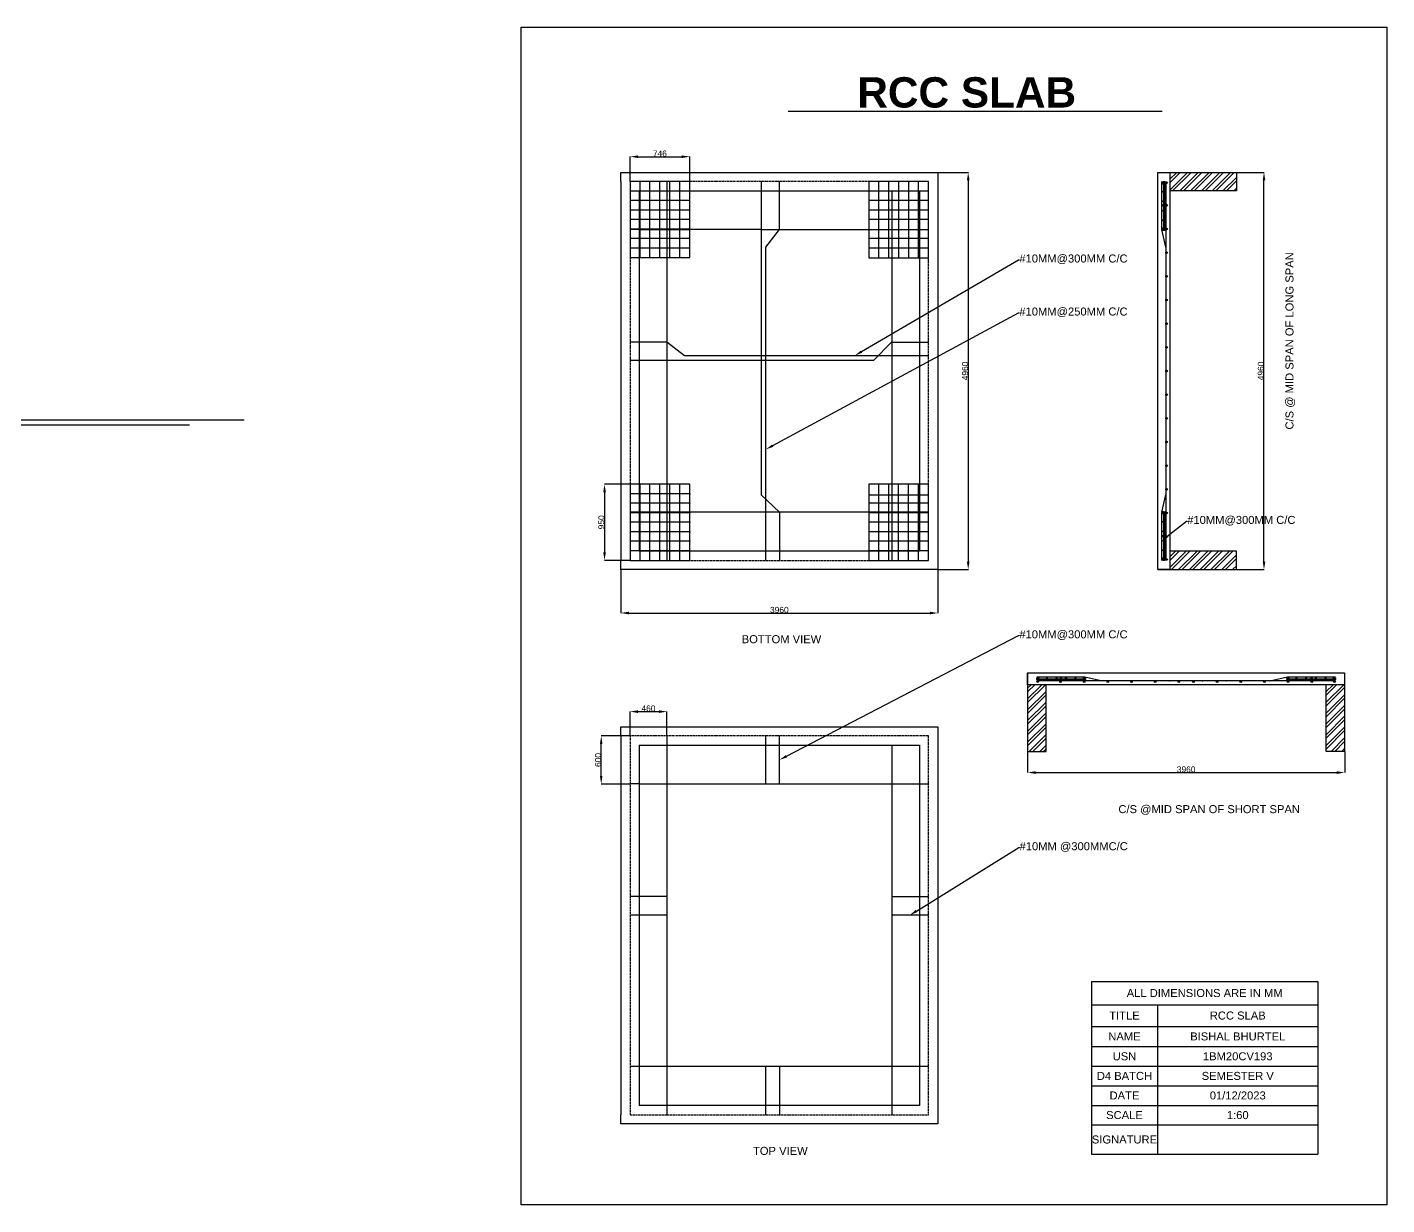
# Model space of a CAD drawing. Header units: inches. Extents: x 448145 to 618619, y -64863 to 148507.
# Drawn here: x 492647 to 509631, y 92371 to 107077 of the extents above; entities that cross this region are included whole.
import ezdxf
from ezdxf import colors
from ezdxf.entities.mleader import LeaderData, LeaderLine
from ezdxf.math import Vec2, Vec3

# ---------------------------------------------------------------- set-up
doc = ezdxf.new("R2010")
doc.units = ezdxf.units.IN
doc.header["$MEASUREMENT"] = 0
doc.linetypes.add('HIDDENX2', pattern=[19.05, 12.7, -6.35])
doc.layers.add('HATC', color=250, linetype='Continuous')
doc.styles.add('Annotative', font='Arial.ttf', dxfattribs={"height": 75})
doc.styles.get("Standard").update_dxf_attribs({"font": 'Arial.ttf', "height": 75})
doc.dimstyles.new('ISO-25', dxfattribs={"dimtxt": 2.5, "dimasz": 2.5, "dimexe": 1.25, "dimexo": 0.625, "dimtad": 1, "dimtxsty": 'Standard', "dimcen": 2.5, "dimadec": 0, "dimazin": 0, "dimtfac": 1, "dimtmove": 0, "dimatfit": 3, "dimfxl": 0, "dimarcsym": 0})
pattern_1 = [(45, (497928.42, 99418.89), (-67.3519, 67.3519), []), (45, (497973.32, 99418.89), (-67.3519, 67.3519), [])]

# ---------------------------------------------------------------- blocks, each defined once
blk = doc.blocks.new('*D330')
at = {"color": 0, "lineweight": -2}
for p, q in [((500063, 100304), (500063, 99760)), ((504023, 100304), (504023, 99760)), ((500163, 99761), (503923, 99761))]:
    blk.add_line(p, q, dxfattribs=at)
at = {"color": 0}
for points in [[(500163, 99778), (500163, 99745), (500063, 99761)], [(503923, 99778), (503923, 99745), (504023, 99761)]]:
    blk.add_solid(points, dxfattribs=at)
at = {"layer": 'Defpoints', "color": 0}
for p in [(500063, 100304), (504023, 100304), (504023, 99761)]:
    blk.add_point(p, dxfattribs=at)
at = {"color": 0, "insert": (502043, 99800), "char_height": 75, "attachment_point": 5}
blk.add_mtext('3960', dxfattribs=at)
blk = doc.blocks.new('*D331')
at = {"color": 0, "lineweight": -2}
for p, q in [((504024, 105264), (504404, 105264)), ((504402, 105164), (504402, 100404)), ((504024, 100304), (504404, 100304))]:
    blk.add_line(p, q, dxfattribs=at)
at = {"color": 0}
for points in [[(504386, 105164), (504419, 105164), (504402, 105264)], [(504386, 100404), (504419, 100404), (504402, 100304)]]:
    blk.add_solid(points, dxfattribs=at)
at = {"layer": 'Defpoints', "color": 0}
for p in [(504023, 105264), (504023, 100304), (504402, 100304)]:
    blk.add_point(p, dxfattribs=at)
at = {"color": 0, "insert": (504363, 102784), "char_height": 75, "attachment_point": 5, "rotation": 90}
blk.add_mtext('4960', dxfattribs=at)
blk = doc.blocks.new('*D332')
at = {"color": 0, "lineweight": -2}
for p, q in [((500178, 101369), (499858, 101369)), ((499859, 101269), (499859, 100519)), ((500178, 100419), (499858, 100419))]:
    blk.add_line(p, q, dxfattribs=at)
at = {"color": 0}
for points in [[(499843, 101269), (499876, 101269), (499859, 101369)], [(499843, 100519), (499876, 100519), (499859, 100419)]]:
    blk.add_solid(points, dxfattribs=at)
at = {"layer": 'Defpoints', "color": 0}
for p in [(500178, 101369), (499859, 100419), (500178, 100419)]:
    blk.add_point(p, dxfattribs=at)
at = {"color": 0, "insert": (499820, 100894), "char_height": 75, "attachment_point": 5, "rotation": 90}
blk.add_mtext('950', dxfattribs=at)
blk = doc.blocks.new('*D333')
at = {"color": 0, "lineweight": -2}
for p, q in [((500178, 105150), (500178, 105461)), ((500278, 105460), (500824, 105460)), ((500924, 105150), (500924, 105461))]:
    blk.add_line(p, q, dxfattribs=at)
at = {"color": 0}
for points in [[(500278, 105476), (500278, 105443), (500178, 105460)], [(500824, 105476), (500824, 105443), (500924, 105460)]]:
    blk.add_solid(points, dxfattribs=at)
at = {"layer": 'Defpoints', "color": 0}
for p in [(500924, 105460), (500178, 105149), (500924, 105149)]:
    blk.add_point(p, dxfattribs=at)
at = {"color": 0, "insert": (500551, 105499), "char_height": 75, "attachment_point": 5}
blk.add_mtext('746', dxfattribs=at)
blk = doc.blocks.new('*D334')
at = {"color": 0, "lineweight": -2}
for p, q in [((507753, 105264), (508098, 105264)), ((508097, 100404), (508097, 105164)), ((507753, 100304), (508098, 100304))]:
    blk.add_line(p, q, dxfattribs=at)
at = {"color": 0}
for points in [[(508081, 105164), (508114, 105164), (508097, 105264)], [(508081, 100404), (508114, 100404), (508097, 100304)]]:
    blk.add_solid(points, dxfattribs=at)
at = {"layer": 'Defpoints', "color": 0}
for p in [(507752, 105264), (508097, 105264), (507752, 100304)]:
    blk.add_point(p, dxfattribs=at)
at = {"color": 0, "insert": (508058, 102784), "char_height": 75, "attachment_point": 5, "rotation": 90}
blk.add_mtext('4960', dxfattribs=at)
blk = doc.blocks.new('*D335')
at = {"color": 0, "lineweight": -2}
for p, q in [((505145, 98033), (505145, 97768)), ((509105, 98033), (509105, 97768)), ((505245, 97769), (509005, 97769))]:
    blk.add_line(p, q, dxfattribs=at)
at = {"color": 0}
for points in [[(505245, 97786), (505245, 97752), (505145, 97769)], [(509005, 97786), (509005, 97752), (509105, 97769)]]:
    blk.add_solid(points, dxfattribs=at)
at = {"layer": 'Defpoints', "color": 0}
for p in [(505145, 98033), (509105, 98033), (509105, 97769)]:
    blk.add_point(p, dxfattribs=at)
at = {"color": 0, "insert": (507125, 97808), "char_height": 75, "attachment_point": 5}
blk.add_mtext('3960', dxfattribs=at)
blk = doc.blocks.new('*D336')
at = {"color": 0, "lineweight": -2}
for p, q in [((500178, 98227), (500178, 98531)), ((500278, 98530), (500538, 98530)), ((500638, 98227), (500638, 98531))]:
    blk.add_line(p, q, dxfattribs=at)
at = {"color": 0}
for points in [[(500278, 98547), (500278, 98513), (500178, 98530)], [(500538, 98547), (500538, 98513), (500638, 98530)]]:
    blk.add_solid(points, dxfattribs=at)
at = {"layer": 'Defpoints', "color": 0}
for p in [(500638, 98530), (500178, 98226), (500638, 98226)]:
    blk.add_point(p, dxfattribs=at)
at = {"color": 0, "insert": (500408, 98569), "char_height": 75, "attachment_point": 5}
blk.add_mtext('460', dxfattribs=at)
blk = doc.blocks.new('*D337')
at = {"color": 0, "lineweight": -2}
for p, q in [((500178, 98226), (499816, 98226)), ((499818, 97726), (499818, 98126)), ((500178, 97626), (499816, 97626))]:
    blk.add_line(p, q, dxfattribs=at)
at = {"color": 0}
for points in [[(499801, 98126), (499834, 98126), (499818, 98226)], [(499801, 97726), (499834, 97726), (499818, 97626)]]:
    blk.add_solid(points, dxfattribs=at)
at = {"layer": 'Defpoints', "color": 0}
for p in [(499818, 98226), (500178, 98226), (500178, 97626)]:
    blk.add_point(p, dxfattribs=at)
at = {"color": 0, "insert": (499779, 97926), "char_height": 75, "attachment_point": 5, "rotation": 90}
blk.add_mtext('600', dxfattribs=at)
blk = doc.blocks.new('*T283')
at = {"layer": 'HATC', "color": 0, "linetype": 'ByBlock', "lineweight": -2}
for p, q in [((0, 0), (2829, 0)), ((0, 0), (0, -2158)), ((2829, 0), (2829, -2158)), ((0, -291), (2829, -291)), ((826, -291), (826, -2158)), ((0, -563), (2829, -563)), ((0, -813), (2829, -813)), ((0, -1058), (2829, -1058)), ((0, -1303), (2829, -1303)), ((0, -1548), (2829, -1548)), ((0, -1792), (2829, -1792)), ((0, -2158), (2829, -2158))]:
    blk.add_line(p, q, dxfattribs=at)
at = {"layer": 'HATC', "color": 0, "char_height": 100, "attachment_point": 5}
for s, insert, width in [('{\\fArial|b0|i0|c0|p0;\\C256;ALL DIMENSIONS ARE IN MM}', (1415, -146), 2829.31), ('TITLE', (413, -427), 825.53), ('RCC SLAB', (1828, -427), 2003.67), ('NAME', (413, -688), 825.53), ('BISHAL BHURTEL', (1828, -688), 2003.67), ('1BM20CV193', (1828, -936), 2003.67), ('SEMESTER V', (1828, -1181), 2003.67), ('01/12/2023', (1828, -1425), 2003.67), ('1:60', (1828, -1670), 2003.67)]:
    blk.add_mtext(s, dxfattribs=dict(at, insert=insert, width=width))
at = {"layer": 'HATC', "color": 0, "char_height": 100, "width": 825.53, "attachment_point": 5, "style": 'Annotative'}
for s, insert in [('USN', (413, -936)), ('D4 BATCH', (413, -1181)), ('DATE', (413, -1425)), ('SCALE', (413, -1670)), ('SIGNATURE', (413, -1975))]:
    blk.add_mtext(s, dxfattribs=dict(at, insert=insert))

msp = doc.modelspace()

# ---------------------------------------------------------------- hatches: boundary and pattern name
h = msp.add_hatch(color=256)
h.dxf.hatch_style = 1
h.paths.add_polyline_path([(506857.586, 105144.652, 0.939943612), (506845.632, 105143.911, 0.939943612), (506857.586, 105143.17), (506857.586, 105143.604)])
h = msp.add_hatch()
h.set_pattern_fill('ANSI32', color=256, scale=10)
h.set_pattern_definition(pattern_1)
h.paths.add_polyline_path([(507752.351, 105264.149), (506920.086, 105264.149), (506920.086, 105149.149), (506920.086, 105034.149), (507752.351, 105034.149)])
h.paths.add_polyline_path([(507752.351, 100534.149), (506920.086, 100534.149), (506920.086, 100304.149), (507752.351, 100304.149)])
h = msp.add_hatch()
h.set_pattern_fill('ANSI32', color=256, scale=10)
h.set_pattern_definition(pattern_1)
h.paths.add_polyline_path([(509104.889, 98865.497), (508989.889, 98865.497), (508874.889, 98865.497), (508874.889, 98033.231), (509104.889, 98033.231)])
h.paths.add_polyline_path([(505374.889, 98865.497), (505144.889, 98865.497), (505144.889, 98033.231), (505374.889, 98033.231)])
h = msp.add_hatch(color=256)
h.dxf.hatch_style = 1
h.paths.add_polyline_path([(505269.414, 98954.991, 1), (505289.414, 98954.991, 1)])
h.paths.add_polyline_path([(505269.665, 98946.451, 1), (505257.665, 98946.451, 0.378403441), (505262.924, 98940.497), (505264.406, 98940.497, 0.378403441)])
h.paths.add_polyline_path([(505269.522, 98933.951, 1), (505257.522, 98933.951, 0.378403441), (505262.781, 98927.997), (505264.262, 98927.997, 0.378403441)])
h.paths.add_polyline_path([(505280.488, 98905.689, 0.35778774), (505272.44, 98915.497), (505268.537, 98915.497, 0.35778774), (505260.488, 98905.689, 1)])
h.paths.add_polyline_path([(505377.725, 98946.451, 0.378403441), (505382.985, 98940.497), (505384.466, 98940.497, 0.378403441), (505389.725, 98946.451, 1)])
h.paths.add_polyline_path([(505389.582, 98933.951, 1), (505377.582, 98933.951, 0.378403441), (505382.841, 98927.997), (505384.323, 98927.997, 0.378403441)])
h.paths.add_polyline_path([(505497.786, 98946.451, 0.378403441), (505503.045, 98940.497), (505504.527, 98940.497, 0.378403441), (505509.786, 98946.451, 1)])
h.paths.add_polyline_path([(505509.642, 98933.951, 1), (505497.642, 98933.951, 0.378403441), (505502.902, 98927.997), (505504.383, 98927.997, 0.378403441)])
h.paths.add_polyline_path([(505551.783, 98955.497, 1), (505571.783, 98955.497, 1)])
h.paths.add_polyline_path([(505545.507, 98905.497, 1), (505565.507, 98905.497, 1)])
h.paths.add_polyline_path([(505629.846, 98946.451, 1), (505617.846, 98946.451, 0.378403441), (505623.105, 98940.497), (505624.587, 98940.497, 0.378403441)])
h.paths.add_polyline_path([(505617.703, 98933.951, 0.378403441), (505622.962, 98927.997), (505624.444, 98927.997, 0.378403441), (505629.703, 98933.951, 1)])
h.paths.add_polyline_path([(505749.907, 98946.451, 1), (505737.907, 98946.451, 0.378403441), (505743.166, 98940.497), (505744.648, 98940.497, 0.378403441)])
h.paths.add_polyline_path([(505737.763, 98933.951, 0.378403441), (505743.022, 98927.997), (505744.504, 98927.997, 0.378403441), (505749.763, 98933.951, 1)])
h.paths.add_polyline_path([(505838.997, 98955.323, 1), (505858.997, 98955.323, 1)])
h.paths.add_polyline_path([(505869.534, 98946.451, 1), (505857.534, 98946.451, 0.378403441), (505862.793, 98940.497), (505863.226, 98940.497), (505864.274, 98940.497, 0.378403441)])
h.paths.add_polyline_path([(505857.39, 98933.951, 0.378403441), (505862.649, 98927.997), (505863.083, 98927.997), (505864.131, 98927.997, 0.378403441), (505869.39, 98933.951, 1)])
h.paths.add_polyline_path([(505841.136, 98905.497, 1), (505861.136, 98905.497, 1)])
h.paths.add_polyline_path([(506136.764, 98905.497, 1), (506156.764, 98905.497, 1)])
h.paths.add_polyline_path([(506452.388, 98905.497, 1), (506432.388, 98905.497, 1)])
h.paths.add_polyline_path([(506748.013, 98905.497, 1), (506728.013, 98905.497, 1)])
h.paths.add_polyline_path([(507023.638, 98905.497, 1), (507043.638, 98905.497, 1)])
h.paths.add_polyline_path([(507226.138, 98905.497, 1), (507206.138, 98905.497, 1)])
h.paths.add_polyline_path([(507521.763, 98905.497, 1), (507501.763, 98905.497, 1)])
h.paths.add_polyline_path([(507797.388, 98905.497, 1), (507817.388, 98905.497, 1)])
h.paths.add_polyline_path([(508113.013, 98905.497, 1), (508093.013, 98905.497, 1)])
h.paths.add_polyline_path([(508388.638, 98905.497, 1), (508408.638, 98905.497, 1)])
h.paths.add_polyline_path([(508684.263, 98905.497, 1), (508704.263, 98905.497, 1)])
h.paths.add_polyline_path([(508987.247, 98905.497, 1), (508967.247, 98905.497, 1)])
h.paths.add_polyline_path([(508990.652, 98933.951, 1), (508978.652, 98933.951, 0.378403441), (508983.911, 98927.997), (508984.345, 98927.997), (508985.393, 98927.997, 0.378403441)])
h.paths.add_polyline_path([(508990.652, 98946.451, -1), (508978.652, 98946.451, -1)])
h.paths.add_polyline_path([(508957.247, 98955.323, 1), (508977.247, 98955.323, 1)])
h.paths.add_polyline_path([(508859.025, 98946.451, 0.378403441), (508864.284, 98940.497), (508865.766, 98940.497, 0.378403441), (508871.025, 98946.451, 1)])
h.paths.add_polyline_path([(508871.025, 98933.951, 1), (508859.025, 98933.951, 0.378403441), (508864.284, 98927.997), (508865.766, 98927.997, 0.378403441)])
h.paths.add_polyline_path([(508738.965, 98946.451, 0.378403441), (508744.224, 98940.497), (508745.705, 98940.497, 0.378403441), (508750.965, 98946.451, 1)])
h.paths.add_polyline_path([(508750.965, 98933.951, 1), (508738.965, 98933.951, 0.378403441), (508744.224, 98927.997), (508745.705, 98927.997, 0.378403441)])
h.paths.add_polyline_path([(508682.881, 98955.323, 1), (508702.881, 98955.323, 1)])
h.paths.add_polyline_path([(508630.904, 98946.451, 1), (508618.904, 98946.451, 0.378403441), (508624.163, 98940.497), (508625.645, 98940.497, 0.378403441)])
h.paths.add_polyline_path([(508618.904, 98933.951, 0.378403441), (508624.163, 98927.997), (508625.645, 98927.997, 0.378403441), (508630.904, 98933.951, 1)])
h.paths.add_polyline_path([(508498.844, 98946.451, 0.378403441), (508504.103, 98940.497), (508505.585, 98940.497, 0.378403441), (508510.844, 98946.451, 1)])
h.paths.add_polyline_path([(508498.844, 98933.951, 0.378403441), (508504.103, 98927.997), (508505.585, 98927.997, 0.378403441), (508510.844, 98933.951, 1)])
h.paths.add_polyline_path([(508411.006, 98955.323, 1), (508391.006, 98955.323, 1)])
h.paths.add_polyline_path([(508390.783, 98946.451, 1), (508378.783, 98946.451, 0.378403441), (508384.042, 98940.497), (508385.524, 98940.497, 0.378403441)])
h.paths.add_polyline_path([(508378.783, 98933.951, 0.378403441), (508384.042, 98927.997), (508385.524, 98927.997, 0.378403441), (508390.783, 98933.951, 1)])

# ---------------------------------------------------------------- linework, layer by layer
at = {"ltscale": 10}
for p, q in [((502153.756, 106027.493), (506825.973, 106027.493)), ((503448.2, 95994.425), (503908.2, 95994.425))]:
    msp.add_line(p, q, dxfattribs=at)
for p, q in [((500063.2, 105149.149), (500063.2, 105264.149)), ((500063.2, 105264.149), (503908.2, 105264.149)), ((500063.2, 105149.149), (500063.2, 100419.149)), ((500924.2, 105148.945), (500178.2, 105148.945)), ((500178.2, 105148.945), (500178.2, 104198.945)), ((500302.533, 104198.945), (500302.533, 105148.945)), ((500426.866, 104198.945), (500426.866, 105148.945)), ((500551.2, 104198.945), (500551.2, 105148.945)), ((500638.2, 105149.149), (500638.2, 100419.149)), ((500675.533, 104198.945), (500675.533, 105148.945)), ((500799.866, 104198.945), (500799.866, 105148.945)), ((500924.2, 104198.945), (500924.2, 105148.945)), ((501815.015, 105149.149), (501815.015, 101239.048)), ((501815.015, 105149.149), (501815.015, 101239.048)), ((502043.2, 104549.149), (502043.2, 105149.149)), ((502043.2, 104549.149), (502043.2, 105149.149)), ((503907.541, 105148.838), (503161.541, 105148.838)), ((503161.541, 105148.838), (503161.541, 104198.838)), ((503285.874, 104198.838), (503285.874, 105148.838)), ((503410.207, 104198.838), (503410.207, 105148.838)), ((503534.541, 104198.838), (503534.541, 105148.838)), ((503658.874, 104198.838), (503658.874, 105148.838)), ((503783.207, 104198.838), (503783.207, 105148.838)), ((503907.541, 104198.838), (503907.541, 105148.838)), ((503907.541, 105148.838), (503908.2, 105148.838)), ((503908.2, 105264.149), (504023.2, 105264.149)), ((504023.2, 105264.149), (504023.2, 100419.149)), ((506770.086, 105264.149), (506920.086, 105264.149)), ((506770.086, 100304.149), (506770.086, 105264.149)), ((506820.086, 104549.149), (506820.086, 105149.645)), ((506845.086, 105143.604), (506845.086, 105149.294)), ((506845.086, 105149.294), (506845.086, 105143.604)), ((506845.086, 104543.302), (506845.086, 105143.604)), ((506845.086, 104543.302), (506845.086, 105143.604)), ((506857.586, 105149.294), (506857.586, 105143.604)), ((506857.586, 104543.302), (506857.586, 105143.604)), ((506870.086, 105149.149), (506870.086, 100419.149)), ((506920.086, 105264.149), (506920.086, 105149.149)), ((506920.086, 105264.149), (507752.351, 105264.149)), ((506920.086, 105149.149), (506920.086, 100304.149)), ((507752.351, 105264.149), (507752.351, 105034.149)), ((500924.2, 105030.195), (500178.2, 105030.195)), ((500293.2, 105034.149), (500293.2, 100534.149)), ((500293.2, 105034.149), (503793.2, 105034.149)), ((503907.541, 105030.088), (503161.541, 105030.088)), ((503448.2, 105034.149), (503448.2, 100419.149)), ((503793.2, 105034.149), (503793.2, 100534.149)), ((507752.351, 105034.149), (506920.086, 105034.149)), ((500924.2, 104911.445), (500178.2, 104911.445)), ((500924.2, 104792.695), (500178.2, 104792.695)), ((503907.541, 104911.338), (503161.541, 104911.338)), ((503907.541, 104792.588), (503161.541, 104792.588)), ((500924.2, 104673.945), (500178.2, 104673.945)), ((503907.541, 104673.838), (503161.541, 104673.838)), ((500924.2, 104555.195), (500178.2, 104555.195)), ((500293.2, 104549.149), (500178.2, 104549.149)), ((500293.2, 104549.149), (500924.2, 104549.149)), ((501815.015, 104549.149), (500924.2, 104549.149)), ((501815.015, 104549.149), (502043.2, 104549.149)), ((501873.022, 104329.149), (502043.2, 104549.149)), ((501873.022, 104329.149), (502043.2, 104549.149)), ((502043.2, 104549.149), (503161.541, 104549.149)), ((503161.541, 104549.149), (503908.2, 104549.149)), ((506870.086, 104329.149), (506820.086, 104549.149)), ((500924.2, 104436.445), (500178.2, 104436.445)), ((500924.2, 104317.695), (500178.2, 104317.695)), ((501873.022, 104063.87), (501873.022, 104329.149)), ((503907.541, 104436.338), (503161.541, 104436.338)), ((503907.541, 104317.588), (503161.541, 104317.588)), ((503907.541, 104329.149), (503908.2, 104329.149)), ((500178.2, 104198.945), (500924.2, 104198.945)), ((503161.541, 104198.838), (503907.541, 104198.838)), ((501873.022, 100419.149), (501873.022, 104063.87)), ((501873.022, 100419.149), (501873.022, 104063.87)), ((500638.2, 103145.295), (500178.2, 103145.295)), ((500858.2, 102975.118), (500638.2, 103145.295)), ((503224.135, 102917.11), (503444.034, 103145.295)), ((503444.034, 103145.295), (503908.2, 103145.295)), ((503448.2, 103145.295), (503444.034, 103145.295)), ((503908.2, 102975.118), (500858.2, 102975.118)), ((500178.2, 102917.11), (503224.135, 102917.11)), ((491628.2, 102111.347), (494674.135, 102111.347)), ((495358.2, 102169.354), (492308.2, 102169.354)), ((500924.2, 101369.149), (500178.2, 101369.149)), ((500178.2, 101369.149), (500178.2, 100419.149)), ((500924.2, 101250.399), (500178.2, 101250.399)), ((500302.533, 100419.149), (500302.533, 101369.149)), ((500426.866, 100419.149), (500426.866, 101369.149)), ((500551.2, 100419.149), (500551.2, 101369.149)), ((500675.533, 100419.149), (500675.533, 101369.149)), ((500799.866, 100419.149), (500799.866, 101369.149)), ((500924.2, 100419.149), (500924.2, 101369.149)), ((501815.015, 101239.048), (502043.2, 101019.149)), ((501815.015, 101239.048), (502043.2, 101019.149)), ((503906.345, 101369.149), (503160.345, 101369.149)), ((503160.345, 101369.149), (503160.345, 100419.149)), ((503160.345, 101239.048), (503908.2, 101239.048)), ((503284.678, 100419.149), (503284.678, 101369.149)), ((503409.012, 100419.149), (503409.012, 101369.149)), ((503533.345, 100419.149), (503533.345, 101369.149)), ((503657.678, 100419.149), (503657.678, 101369.149)), ((503782.012, 100419.149), (503782.012, 101369.149)), ((503906.345, 100419.149), (503906.345, 101369.149)), ((506820.086, 101019.149), (506870.086, 101239.048)), ((500924.2, 101131.649), (500178.2, 101131.649)), ((503906.345, 101131.649), (503160.345, 101131.649)), ((503908.2, 101019.149), (500178.2, 101019.149)), ((500924.2, 101012.899), (500178.2, 101012.899)), ((500924.2, 100894.149), (500178.2, 100894.149)), ((502043.2, 101019.149), (502043.2, 100419.149)), ((502043.2, 101019.149), (502043.2, 100419.149)), ((503906.345, 101012.899), (503160.345, 101012.899)), ((503906.345, 100894.149), (503160.345, 100894.149)), ((503906.345, 101019.149), (503908.2, 101019.149)), ((506820.086, 100419.149), (506820.086, 101019.149)), ((506845.086, 101028.176), (506845.086, 101022.486)), ((506845.086, 100422.184), (506845.086, 101022.486)), ((506845.086, 100419.149), (506845.086, 101019.451)), ((506857.586, 101028.032), (506857.586, 101022.342)), ((506857.586, 100422.04), (506857.586, 101022.342)), ((506857.586, 100419.149), (506857.586, 101019.451)), ((500924.2, 100775.399), (500178.2, 100775.399)), ((503906.345, 100775.399), (503160.345, 100775.399)), ((500924.2, 100656.649), (500178.2, 100656.649)), ((503906.345, 100656.649), (503160.345, 100656.649)), ((500063.2, 100304.149), (500063.2, 100419.149)), ((500924.2, 100537.899), (500178.2, 100537.899)), ((500178.2, 100419.149), (500924.2, 100419.149)), ((503793.2, 100534.149), (500293.2, 100534.149)), ((503906.345, 100537.899), (503160.345, 100537.899)), ((503160.345, 100419.149), (503906.345, 100419.149)), ((503906.345, 100419.149), (503908.2, 100419.149)), ((504023.2, 100419.149), (504023.2, 100304.149)), ((507752.351, 100534.149), (506920.086, 100534.149)), ((507752.351, 100304.149), (507752.351, 100534.149)), ((504023.2, 100304.149), (500063.2, 100304.149)), ((506920.086, 100304.149), (506770.086, 100304.149)), ((506770.086, 100304.149), (507752.351, 100304.149)), ((505144.889, 98865.497), (505144.889, 99015.497)), ((505144.889, 99015.497), (507124.889, 99015.497)), ((505144.889, 99015.497), (505144.889, 98033.231)), ((507124.889, 98865.497), (505144.889, 98865.497)), ((505259.889, 98965.497), (505859.889, 98965.497)), ((505259.889, 98940.497), (505860.191, 98940.497)), ((505259.889, 98927.997), (505860.191, 98927.997)), ((507124.889, 98915.497), (505259.889, 98915.497)), ((505262.781, 98927.997), (505863.083, 98927.997)), ((505262.924, 98940.497), (505863.226, 98940.497)), ((505374.889, 98033.231), (505374.889, 98865.497)), ((505859.889, 98965.497), (506079.788, 98915.497)), ((505868.773, 98927.997), (505863.083, 98927.997)), ((505868.917, 98940.497), (505863.226, 98940.497)), ((507124.889, 99015.497), (509104.889, 99015.497)), ((508989.889, 98915.497), (507124.889, 98915.497)), ((508989.889, 98865.497), (507124.889, 98865.497)), ((508169.889, 98915.497), (508389.889, 98965.497)), ((508384.042, 98940.497), (508984.345, 98940.497)), ((508384.042, 98940.497), (508984.345, 98940.497)), ((508384.042, 98927.997), (508984.345, 98927.997)), ((508389.889, 98965.497), (508990.385, 98965.497)), ((508874.889, 98033.231), (508874.889, 98865.497)), ((508984.345, 98940.497), (508990.035, 98940.497)), ((508990.035, 98940.497), (508984.345, 98940.497)), ((508990.035, 98927.997), (508984.345, 98927.997)), ((509104.889, 98865.497), (508989.889, 98865.497)), ((509104.889, 99015.497), (509104.889, 98865.497)), ((509104.889, 98865.497), (509104.889, 98033.231)), ((500063.2, 98226.463), (500063.2, 98341.463)), ((500063.2, 98341.463), (503908.2, 98341.463)), ((500063.2, 98283.963), (500063.2, 98341.463)), ((503908.2, 98341.463), (504023.2, 98341.463)), ((504023.2, 98341.463), (504023.2, 93496.463)), ((500063.2, 98226.463), (500063.2, 93496.463)), ((500638.2, 98226.463), (500638.2, 93496.463)), ((501873.022, 98111.463), (501873.022, 98226.463)), ((502043.2, 97626.463), (502043.2, 98226.463)), ((502043.2, 97626.463), (502043.2, 98226.463)), ((500293.2, 98111.463), (500293.2, 93611.463)), ((500293.2, 98111.463), (503793.2, 98111.463)), ((501873.022, 97626.463), (501873.022, 98111.463)), ((503448.2, 98111.463), (503448.2, 93496.463)), ((503793.2, 98111.463), (503793.2, 93611.463)), ((505144.889, 98033.231), (505374.889, 98033.231)), ((509104.889, 98033.231), (508874.889, 98033.231)), ((500293.2, 97626.463), (500178.2, 97626.463)), ((500293.2, 97626.463), (503908.2, 97626.463)), ((500638.2, 96222.61), (500178.2, 96222.61)), ((503444.034, 96222.61), (503908.2, 96222.61)), ((503448.2, 96222.61), (503444.034, 96222.61)), ((500178.2, 95994.425), (500638.2, 95994.425)), ((503908.2, 94096.463), (500178.2, 94096.463)), ((501873.022, 93496.463), (501873.022, 94096.463)), ((501873.022, 93496.463), (501873.022, 94096.463)), ((502043.2, 94096.463), (502043.2, 93496.463)), ((502043.2, 94096.463), (502043.2, 93496.463)), ((503793.2, 93611.463), (500293.2, 93611.463)), ((500063.2, 93381.463), (500063.2, 93496.463)), ((504023.2, 93496.463), (504023.2, 93381.463)), ((504023.2, 93381.463), (500063.2, 93381.463))]:
    msp.add_line(p, q)
at = {"linetype": 'HIDDENX2'}
for p, q in [((503908.2, 105149.149), (500178.2, 105149.149)), ((500178.2, 105149.149), (500178.2, 100419.149)), ((503908.2, 100419.149), (503908.2, 105149.149)), ((500178.2, 100419.149), (503908.2, 100419.149)), ((503908.2, 98226.463), (500178.2, 98226.463)), ((500178.2, 98226.463), (500178.2, 93496.463)), ((503908.2, 93496.463), (503908.2, 98226.463)), ((500178.2, 93496.463), (503908.2, 93496.463))]:
    msp.add_line(p, q, dxfattribs=at)
msp.add_lwpolyline([(498819.804, 107076.942), (509631.319, 107076.942), (509631.319, 92371.347), (498819.804, 92371.347)], close=True)
for centre, radius in [((506830.259, 105126.506), 10), ((506839.073, 105143.911), 6), ((506839.132, 105143.911), 6), ((506851.632, 105143.911), 6), ((506880.086, 105136.506), 10), ((506839.132, 105024.284), 6), ((506851.632, 105024.284), 6), ((506830.259, 104852.14), 10), ((506839.132, 104904.224), 6), ((506851.632, 104904.224), 6), ((506880.086, 104853.522), 10), ((506839.132, 104784.164), 6), ((506839.132, 104664.103), 6), ((506851.632, 104784.164), 6), ((506851.632, 104664.103), 6), ((506830.259, 104560.265), 10), ((506839.132, 104544.043), 6), ((506851.632, 104544.043), 6), ((506880.086, 104557.897), 10), ((506880.086, 104262.272), 10), ((506880.086, 103966.647), 10), ((506880.086, 103671.022), 10), ((506880.086, 103375.397), 10), ((506880.086, 103079.772), 10), ((506880.086, 102784.147), 10), ((506880.086, 102488.522), 10), ((506880.086, 102192.897), 10), ((506880.086, 101897.272), 10), ((506880.086, 101601.647), 10), ((506880.086, 101306.024), 10), ((506830.259, 101008.257), 10), ((506839.132, 101022.793), 6), ((506839.132, 100903.166), 6), ((506851.632, 101022.649), 6), ((506851.632, 100903.023), 6), ((506880.086, 101010.395), 10), ((506830.086, 100721.043), 10), ((506839.132, 100783.106), 6), ((506851.632, 100782.962), 6), ((506880.086, 100714.767), 10), ((506839.132, 100663.045), 6), ((506839.132, 100542.985), 6), ((506851.632, 100662.902), 6), ((506851.632, 100542.841), 6), ((506830.592, 100438.673), 10), ((506839.132, 100422.924), 6), ((506851.632, 100422.781), 6), ((506879.894, 100429.748), 10), ((505263.522, 98933.951), 6), ((505263.665, 98946.451), 6), ((505270.488, 98905.689), 10), ((505279.414, 98954.991), 10), ((505383.582, 98933.951), 6), ((505383.725, 98946.451), 6), ((505503.642, 98933.951), 6), ((505503.786, 98946.451), 6), ((505555.507, 98905.497), 10), ((505561.783, 98955.497), 10), ((505623.703, 98933.951), 6), ((505623.846, 98946.451), 6), ((505743.763, 98933.951), 6), ((505743.907, 98946.451), 6), ((505848.997, 98955.323), 10), ((505851.136, 98905.497), 10), ((505863.39, 98933.951), 6), ((505863.534, 98946.451), 6), ((506146.764, 98905.497), 10), ((506442.388, 98905.497), 10), ((506738.013, 98905.497), 10), ((507033.638, 98905.497), 10), ((507216.138, 98905.497), 10), ((507511.763, 98905.497), 10), ((507807.388, 98905.497), 10), ((508103.013, 98905.497), 10), ((508384.783, 98946.451), 6), ((508384.783, 98933.951), 6), ((508398.638, 98905.497), 10), ((508401.006, 98955.323), 10), ((508504.844, 98946.451), 6), ((508504.844, 98933.951), 6), ((508624.904, 98946.451), 6), ((508624.904, 98933.951), 6), ((508692.881, 98955.323), 10), ((508694.263, 98905.497), 10), ((508744.965, 98946.451), 6), ((508744.965, 98933.951), 6), ((508865.025, 98946.451), 6), ((508865.025, 98933.951), 6), ((508967.247, 98955.323), 10), ((508977.247, 98905.497), 10), ((508984.652, 98946.509), 6), ((508984.652, 98946.451), 6), ((508984.652, 98933.951), 6)]:
    msp.add_circle(centre, radius)
for p in [(506857.586, 105023.544), (506857.586, 104903.483), (506870.086, 104853.524), (506857.586, 104783.423), (506857.586, 104663.362), (506870.086, 104557.899), (506870.086, 104262.274), (506870.086, 103966.649), (506870.086, 103671.024), (506870.086, 103375.399), (506870.086, 103079.774), (506870.086, 102784.149), (506870.086, 102488.524), (506870.086, 102192.899), (506870.086, 101897.274), (506870.086, 101601.649), (500924.2, 101250.399), (506870.086, 101306.024), (500924.2, 101131.649), (500924.2, 101012.899), (500924.2, 100894.149), (506870.086, 101010.399), (500924.2, 100775.399), (500924.2, 100656.649), (506870.086, 100714.774), (500302.533, 100419.149), (500426.866, 100419.149), (500551.2, 100419.149), (500675.533, 100419.149), (500799.866, 100419.149), (500924.2, 100537.899), (505555.514, 98915.497), (505851.139, 98915.497), (506146.764, 98915.497), (506442.389, 98915.497), (506738.014, 98915.497), (506920.514, 98915.497), (507033.639, 98915.497), (507216.139, 98915.497), (507329.264, 98915.497), (507511.764, 98915.497), (507624.889, 98915.497), (507807.389, 98915.497), (508103.014, 98915.497), (508398.639, 98915.497), (508504.103, 98927.997), (508624.163, 98927.997), (508694.264, 98915.497), (508744.224, 98927.997), (508864.284, 98927.997)]:
    msp.add_point(p)

# ---------------------------------------------------------------- block references
msp.add_blockref('*T283', (505941.319, 95161.347))

# ---------------------------------------------------------------- texts
at = {"attachment_point": 1}
for s, width, gutter_width, insert, char_height in [('{\\fArial|b1|i0|c0|p34;RCC SLAB}', 6691.43988, 17.597, (503017.119, 106452.366), 378.75979), ('      BOTTOM VIEW', 2379.68169, 12.5, (501340.4, 99484.655), 100), ('C/S @MID SPAN OF SHORT SPAN', 2273.9814, 12.5, (506278.251, 97362.301), 100), ('TOP VIEW', 2397.03882, 12.5, (501714.029, 93094.827), 100)]:
    msp.add_mtext_dynamic_manual_height_columns(s, width=width, gutter_width=gutter_width, heights=[0], dxfattribs=dict(at, insert=insert, char_height=char_height))
at = {"insert": (508365.392, 102052.265), "char_height": 100, "attachment_point": 1, "rotation": 90}
msp.add_mtext_dynamic_manual_height_columns('C/S @ MID SPAN OF LONG SPAN', width=2330.19533, gutter_width=12.5, heights=[0], dxfattribs=at)

# ---------------------------------------------------------------- dimensions: what is measured, and where the dimension line sits
for base, p1, p2, picture, middle in [((500924.2, 105459.685), (500178.2, 105148.945), (500924.2, 105148.945), '*D333', (500551.2, 105498.603)), ((504023.2, 99761.227), (500063.2, 100304.149), (504023.2, 100304.149), '*D330', (502043.2, 99800.17)), ((500638.2, 98529.931), (500178.2, 98226.463), (500638.2, 98226.463), '*D336', (500408.2, 98568.849)), ((509104.889, 97769.09), (505144.889, 98033.231), (509104.889, 98033.231), '*D335', (507124.889, 97808.033))]:
    dim = msp.add_linear_dim(base=base, p1=p1, p2=p2, dimstyle='ISO-25', override={"dimtxt": 100, "dimasz": 100})
    dim.commit()
    dim.dimension.update_dxf_attribs({"geometry": picture, "text_midpoint": middle})
for base, p1, p2, picture, middle in [((504402.418, 100304.149), (504023.2, 105264.149), (504023.2, 100304.149), '*D331', (504363.5, 102784.149)), ((508097.246, 105264.149), (507752.351, 100304.149), (507752.351, 105264.149), '*D334', (508058.328, 102784.149)), ((499859.184, 100419.149), (500178.2, 101369.149), (500178.2, 100419.149), '*D332', (499820.266, 100894.149)), ((499817.61, 98226.463), (500178.2, 97626.463), (500178.2, 98226.463), '*D337', (499778.692, 97926.463))]:
    dim = msp.add_linear_dim(base=base, p1=p1, p2=p2, angle=90, dimstyle='ISO-25', override={"dimtxt": 100, "dimasz": 100})
    dim.commit()
    dim.dimension.update_dxf_attribs({"geometry": picture, "text_midpoint": middle})

# ---------------------------------------------------------------- leaders
ml = msp.add_multileader_mtext('Standard')
ml.set_content('#10MM@300MM C/C', color=256)
ml.set_leader_properties()
ml.build(insert=Vec2(0, 0))
ml.multileader.update_dxf_attribs({"arrow_head_size": 100})
ctx = ml.context
ctx.base_point, ctx.char_height, ctx.arrow_head_size, ctx.plane_origin = Vec3(505038.803, 104173.943), 100, 100, Vec3(502984.588, 102975.118)
notes = []
notes.append((ctx, [(0, (1, 1, 0), (505030.803, 104173.943), (1, 0), 8, [(0, [(502984.588, 102975.118)], 0, [])])]))
ctx.mtext.insert, ctx.mtext.flow_direction = Vec3(505040.803, 104238.643), 5
ml = msp.add_multileader_mtext('Standard')
ml.set_content('#10MM@250MM C/C', color=256)
ml.set_leader_properties()
ml.build(insert=Vec2(0, 0))
ml.multileader.update_dxf_attribs({"arrow_head_size": 100})
ctx = ml.context
ctx.base_point, ctx.char_height, ctx.arrow_head_size, ctx.plane_origin = Vec3(505038.803, 103511.679), 100, 100, Vec3(501873.022, 101803.999)
notes.append((ctx, [(0, (1, 1, 0), (505030.803, 103511.679), (1, 0), 8, [(0, [(501873.022, 101803.999)], 0, [])])]))
ctx.mtext.insert, ctx.mtext.flow_direction = Vec3(505040.803, 103576.379), 5
ml = msp.add_multileader_mtext('Standard')
ml.set_content('#10MM@300MM C/C', color=256)
ml.set_leader_properties()
ml.build(insert=Vec2(0, 0))
ctx = ml.context
ctx.base_point, ctx.char_height, ctx.plane_origin = Vec3(507135.861, 100909.261), 100, Vec3(506880.086, 100714.767)
notes.append((ctx, [(0, (1, 1, 0), (507127.861, 100909.261), (1, 0), 8, [(0, [(506880.086, 100714.767)], 0, [])])]))
ctx.mtext.insert, ctx.mtext.flow_direction = Vec3(507137.861, 100973.961), 5
ml = msp.add_multileader_mtext('Standard')
ml.set_content('#10MM@300MM C/C', color=256)
ml.set_leader_properties()
ml.build(insert=Vec2(0, 0))
ml.multileader.update_dxf_attribs({"arrow_head_size": 100})
ctx = ml.context
ctx.base_point, ctx.char_height, ctx.arrow_head_size, ctx.plane_origin = Vec3(505038.803, 99480.52), 100, 100, Vec3(502043.2, 97926.463)
notes.append((ctx, [(0, (1, 1, 0), (505030.803, 99480.52), (1, 0), 8, [(0, [(502043.2, 97926.463)], 0, [])])]))
ctx.mtext.insert, ctx.mtext.flow_direction = Vec3(505040.803, 99545.22), 5
ml = msp.add_multileader_mtext('Standard')
ml.set_content('#10MM @300MMC/C', color=256)
ml.set_leader_properties()
ml.build(insert=Vec2(0, 0))
ml.multileader.update_dxf_attribs({"arrow_head_size": 100})
ctx = ml.context
ctx.base_point, ctx.char_height, ctx.arrow_head_size, ctx.plane_origin = Vec3(505041.504, 96834.385), 100, 100, Vec3(503670.901, 95986.793)
notes.append((ctx, [(0, (1, 1, 0), (505033.504, 96834.385), (1, 0), 8, [(0, [(503670.901, 95986.793)], 0, [])])]))
ctx.mtext.insert, ctx.mtext.flow_direction = Vec3(505043.504, 96899.084), 5
for ctx, leaders in notes:
    for number, flags, end, landing, length, lines in leaders:
        leader = LeaderData()
        leader.index, (leader.has_last_leader_line, leader.has_dogleg_vector, leader.attachment_direction) = number, flags
        leader.last_leader_point, leader.dogleg_vector, leader.dogleg_length = Vec3(end), Vec3(landing), length
        for number, points, colour, breaks in lines:
            line = LeaderLine()
            line.index, line.vertices, line.color, line.breaks = number, Vec3.list(points), colors.encode_raw_color(colour), breaks
            leader.lines.append(line)
        ctx.leaders.append(leader)

doc.saveas('drawing.dxf')
